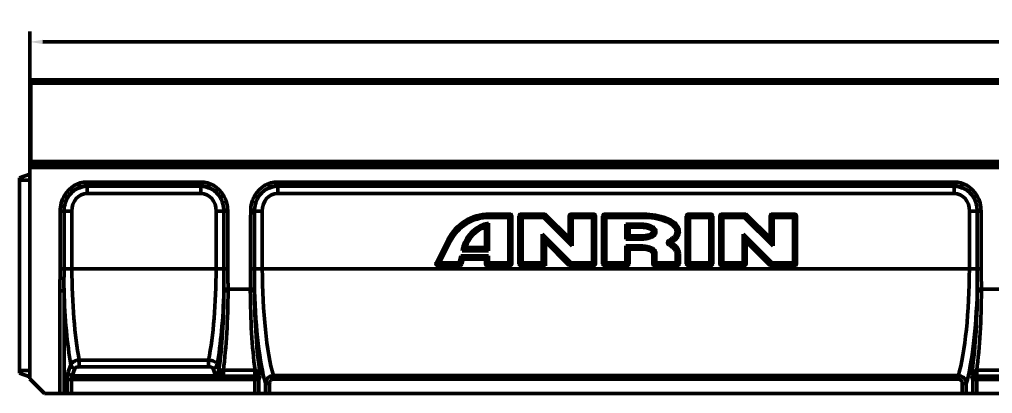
# Model space of a CAD drawing. Header units: millimetres. Extents: x 0 to 1485, y 0 to 1050.
# Drawn here: x 399.8 to 864.8, y 621.1 to 800 of the extents above; entities that cross this region are included whole.
import ezdxf

# ---------------------------------------------------------------- set-up
doc = ezdxf.new("R2010")
doc.units = ezdxf.units.MM
doc.header["$LTSCALE"] = 2.5
doc.layers.get('Defpoints').update_dxf_attribs({"lineweight": 50})
for name, color, linetype, lineweight in [('Bemaßung (ISO)', 7, 'Continuous', 50), ('Sichtbare Kanten(DIN)', 7, 'Continuous', 50), ('Sichtbare tangentiale Kanten(DIN)', 7, 'Continuous', 50)]:
    doc.layers.add(name, color=color, linetype=linetype, lineweight=lineweight)
doc.styles.add('TXT 3_5', font='isocpeur.ttf')
doc.dimstyles.new('Anrin Standard (DIN)', dxfattribs={"dimscale": 2.5, "dimtxt": 3.5, "dimasz": 2.5, "dimexe": 2, "dimexo": 0, "dimgap": 0.8, "dimtad": 1, "dimrnd": 1e-08, "dimtxsty": 'TXT 3_5', "dimcen": 0.09, "dimdle": 10, "dimclrd": 256, "dimclre": 256, "dimclrt": 256, "dimadec": 0, "dimazin": 2, "dimtfac": 0.714286, "dimtmove": 0, "dimatfit": 3, "dimfxl": 1, "dimtolj": 1, "dimlwd": -1, "dimlwe": -1, "dimarcsym": 0})

# ---------------------------------------------------------------- blocks, each defined once
blk = doc.blocks.new('*D16')
at = {"layer": 'Bemaßung (ISO)', "transparency": 16777216}
for p, q in [((404.79, 729.24), (404.79, 794.24)), ((1404.79, 729.24), (1404.79, 794.24)), ((411.04, 789.24), (1398.54, 789.24))]:
    blk.add_line(p, q, dxfattribs=at)
for points in [[(411.04, 790.28), (411.04, 788.2), (404.79, 789.24)], [(1398.54, 790.28), (1398.54, 788.2), (1404.79, 789.24)]]:
    blk.add_solid(points, dxfattribs=at)
at = {"layer": 'Defpoints', "color": 0, "transparency": 16777216}
for p in [(1404.79, 789.24), (404.79, 729.24), (1404.79, 729.24)]:
    blk.add_point(p, dxfattribs=at)
at = {"layer": 'Bemaßung (ISO)', "transparency": 16777216, "insert": (894.29, 799.99), "char_height": 8.75, "attachment_point": 1, "style": 'TXT 3_5'}
blk.add_mtext('\\A1;1000', dxfattribs=at)

msp = doc.modelspace()

# ---------------------------------------------------------------- linework, layer by layer
at = {"layer": 'Sichtbare Kanten(DIN)'}
for p, q in [((405.294, 769.566), (405.294, 771.066)), ((405.294, 771.066), (1404.294, 771.066)), ((405.294, 769.566), (405.294, 732.071)), ((404.794, 749.066), (404.794, 736.334)), ((404.794, 749.066), (405.294, 749.066)), ((404.794, 736.334), (404.794, 736.066)), ((404.794, 736.334), (405.294, 736.334)), ((404.794, 736.066), (404.794, 732.066)), ((404.794, 736.066), (405.294, 736.066)), ((404.794, 732.066), (404.794, 730.652)), ((404.794, 730.652), (404.794, 729.238)), ((405.294, 731.066), (405.294, 732.071)), ((405.294, 731.066), (1404.294, 731.066)), ((399.794, 724.247), (404.794, 726.066)), ((404.794, 628.066), (404.794, 729.238)), ((404.794, 729.238), (1404.794, 729.238)), ((399.794, 723.066), (399.794, 724.247)), ((399.794, 723.066), (399.794, 632.066)), ((624.21, 706.857), (634.16, 706.857)), ((639.428, 706.857), (650.531, 706.857)), ((663.428, 706.857), (674.16, 706.857)), ((679.428, 706.857), (697.994, 706.857)), ((719.428, 706.857), (730.16, 706.857)), ((735.428, 706.857), (746.531, 706.857)), ((759.428, 706.857), (770.16, 706.857)), ((635.126, 705.891), (635.126, 683.161)), ((638.462, 683.161), (638.462, 705.891)), ((651.214, 706.574), (662.462, 695.327)), ((662.462, 695.327), (662.462, 705.891)), ((675.126, 705.891), (675.126, 683.161)), ((678.462, 683.161), (678.462, 705.891)), ((718.462, 683.161), (718.462, 705.891)), ((731.126, 705.891), (731.126, 683.161)), ((734.462, 683.161), (734.462, 705.891)), ((747.214, 706.574), (758.462, 695.327)), ((758.462, 695.327), (758.462, 705.891)), ((771.126, 705.891), (771.126, 683.161)), ((622.462, 690.858), (622.462, 700.707)), ((691.126, 700.594), (690.59, 701.103)), ((696.794, 700.594), (691.126, 700.594)), ((691.126, 700.594), (691.126, 696.458)), ((598.956, 683.593), (604.497, 694.674)), ((650.59, 694.991), (651.126, 693.725)), ((662.373, 682.478), (651.126, 693.725)), ((651.126, 693.725), (651.126, 682.195)), ((662.997, 694.009), (662.462, 695.327)), ((690.59, 695.897), (691.126, 696.458)), ((691.126, 696.458), (696.794, 696.458)), ((746.59, 694.991), (747.126, 693.725)), ((758.373, 682.478), (747.126, 693.725)), ((747.126, 693.725), (747.126, 683.161)), ((758.997, 694.009), (758.462, 695.327)), ((612.794, 690.51), (612.533, 690.297)), ((612.794, 690.51), (613.138, 690.792)), ((613.219, 690.858), (622.462, 690.858)), ((622.462, 690.858), (622.997, 690.297)), ((690.59, 690.704), (691.126, 690.194)), ((696.794, 690.194), (691.126, 690.194)), ((691.126, 690.194), (691.126, 683.161)), ((611.853, 685.395), (611.236, 682.927)), ((611.435, 685.904), (611.853, 685.395)), ((622.462, 685.395), (611.853, 685.395)), ((622.997, 685.904), (622.462, 685.395)), ((622.462, 683.161), (622.462, 685.395)), ((702.462, 683.161), (702.462, 688.127)), ((715.126, 688.127), (715.126, 683.161)), ((610.299, 682.195), (599.82, 682.195)), ((634.16, 682.195), (623.428, 682.195)), ((651.126, 682.195), (639.428, 682.195)), ((650.59, 682.705), (651.126, 682.195)), ((674.16, 682.195), (663.056, 682.195)), ((690.16, 682.195), (679.428, 682.195)), ((714.16, 682.195), (703.428, 682.195)), ((730.16, 682.195), (719.428, 682.195)), ((746.16, 682.195), (735.428, 682.195)), ((770.16, 682.195), (759.056, 682.195)), ((399.794, 630.886), (399.794, 632.066)), ((399.794, 630.886), (404.794, 629.066)), ((404.794, 628.066), (411.794, 621.066)), ((411.794, 621.066), (419.116, 621.066)), ((421.085, 621.066), (419.116, 621.066)), ((421.085, 621.066), (422.618, 621.066)), ((422.618, 621.066), (424.588, 621.066)), ((512.231, 621.066), (424.588, 621.066)), ((514.201, 621.066), (512.231, 621.066)), ((514.201, 621.066), (517.321, 621.066)), ((517.321, 621.066), (519.291, 621.066)), ((519.291, 621.066), (850.297, 621.066)), ((850.297, 621.066), (852.266, 621.066)), ((855.386, 621.066), (852.266, 621.066)), ((857.356, 621.066), (855.386, 621.066)), ((952.231, 621.066), (857.356, 621.066))]:
    msp.add_line(p, q, dxfattribs=at)
for centre, major_axis, ratio, start_param, end_param in [((624.21, 684.819), (22.04, 0), 0.9999171, 1.5707963, 2.677945), ((634.09, 705.822), (0.757, 0.756), 0.9351131, 5.5319234, 7.0356823), ((639.497, 705.822), (-0.757, 0.756), 0.9351131, 5.5306883, 7.0344472), ((650.502, 705.822), (0.399, 0.962), 0.9604787, 5.9052865, 6.6625378), ((663.497, 705.822), (-0.757, 0.756), 0.9351131, 5.5306883, 7.0344472), ((674.09, 705.822), (0.757, 0.756), 0.9351131, 5.5319234, 7.0356823), ((679.497, 705.822), (-0.757, 0.756), 0.9351131, 5.5306883, 7.0344472), ((719.497, 705.822), (-0.757, 0.756), 0.9351131, 5.5306883, 7.0344472), ((730.09, 705.822), (0.757, 0.756), 0.9351131, 5.5319234, 7.0356823), ((735.497, 705.822), (-0.757, 0.756), 0.9351131, 5.5306883, 7.0344472), ((746.502, 705.822), (0.399, 0.962), 0.9604787, 5.9052865, 6.6625378), ((759.497, 705.822), (-0.757, 0.756), 0.9351131, 5.5306883, 7.0344472), ((770.09, 705.822), (0.757, 0.756), 0.9351131, 5.5319234, 7.0356823), ((626.794, 687.382), (-14.013, 0), 0.9999171, 5.0266799, 6.032462), ((689.624, 702.072), (1, -1), 0.006439, 4.7188279, 6.0278248), ((649.624, 697.326), (1, -2.414), 0.0018861, 4.7169421, 6.025939), ((663.963, 691.681), (-1, 2.414), 0.0018861, 0.2663525, 1.5753495), ((689.624, 694.934), (-1, -1), 0.006439, 1.5643574, 2.8733544), ((745.624, 697.326), (1, -2.414), 0.0018861, 4.7169421, 6.025939), ((759.963, 691.681), (-1, 2.414), 0.0018861, 0.2663525, 1.5753495), ((611.296, 689.335), (1.281, 1), 0.0062467, 4.7075118, 6.0165088), ((623.963, 689.335), (-1, 1), 0.006439, 0.2682383, 1.5772352), ((689.624, 691.673), (1, -1), 0.006439, 4.7188279, 6.0278248), ((599.932, 683.23), (-0.955, -0.59), 0.8909215, 5.3191785, 7.2478328), ((610.681, 686.874), (0.781, -1), 0.0062467, 4.7203896, 6.0293866), ((623.963, 686.874), (-1, -1), 0.006439, 0.2553605, 1.5643574), ((649.624, 683.674), (-1, 1), 0.006439, 1.5772352, 2.8862322), ((610.245, 683.23), (0.651, -0.832), 0.9468066, 5.6458776, 6.919022), ((623.497, 683.23), (-0.757, -0.756), 0.9351131, 5.5319234, 7.0356823), ((634.09, 683.23), (0.757, -0.756), 0.9351131, 5.5306883, 7.0344472), ((639.497, 683.23), (-0.757, -0.756), 0.9351131, 5.5319234, 7.0356823), ((663.085, 683.23), (-0.399, -0.962), 0.9604787, 5.9052865, 6.6625378), ((674.09, 683.23), (0.757, -0.756), 0.9351131, 5.5306883, 7.0344472), ((679.497, 683.23), (-0.757, -0.756), 0.9351131, 5.5319234, 7.0356823), ((690.09, 683.23), (0.757, -0.756), 0.9351131, 5.5306883, 7.0344472), ((703.497, 683.23), (-0.757, -0.756), 0.9351131, 5.5319234, 7.0356823), ((714.09, 683.23), (0.757, -0.756), 0.9351131, 5.5306883, 7.0344472), ((719.497, 683.23), (-0.757, -0.756), 0.9351131, 5.5319234, 7.0356823), ((730.09, 683.23), (0.757, -0.756), 0.9351131, 5.5306883, 7.0344472), ((735.497, 683.23), (-0.757, -0.756), 0.9351131, 5.5319234, 7.0356823), ((746.09, 683.23), (0.757, -0.756), 0.9351131, 5.5306883, 7.0344472), ((759.085, 683.23), (-0.399, -0.962), 0.9604787, 5.9052865, 6.6625378), ((770.09, 683.23), (0.757, -0.756), 0.9351131, 5.5306883, 7.0344472)]:
    msp.add_ellipse(centre, major_axis=major_axis, ratio=ratio, start_param=start_param, end_param=end_param, dxfattribs=at)
for points, knots in [([(697.994, 706.857), (701.924, 706.857), (705.743, 706.206), (710.462, 704.356), (711.86, 703.556), (713.581, 702.071), (714.175, 701.399), (714.866, 700.089), (715.052, 699.513), (715.159, 698.36), (715.1, 697.818), (714.761, 696.698), (714.464, 696.15), (713.694, 695.117), (713.211, 694.64), (712.254, 693.864), (711.783, 693.542), (711.296, 693.251)], [0, 0, 0, 0, 1.1790507, 1.1790507, 1.8232236, 1.8232236, 2.2259057, 2.2259057, 2.5073562, 2.5073562, 2.761721, 2.761721, 3.0483943, 3.0483943, 3.3563445, 3.3563445, 3.6162675, 3.6162675, 3.6162675, 3.6162675]), ([(622.997, 701.399), (623.021, 701.429), (623.057, 701.474), (623.156, 701.601), (623.23, 701.695), (623.411, 701.922), (623.513, 702.05), (623.728, 702.314), (623.843, 702.455), (623.96, 702.595), (623.961, 702.597), (623.963, 702.599)], [-0.18801527, -0.18801527, -0.18801527, -0.18801527, -0.153272, -0.153272, -0.10523419, -0.10523419, -0.05410648, -0.05410648, 0, 0, 0.00069751, 0.00069751, 0.00069751, 0.00069751]), ([(696.794, 696.458), (698.222, 696.458), (699.621, 696.669), (701.255, 697.255), (701.635, 697.473), (702.093, 697.815), (702.234, 697.966), (702.383, 698.197), (702.43, 698.299), (702.467, 698.493), (702.465, 698.577), (702.426, 698.76), (702.384, 698.852), (702.262, 699.044), (702.156, 699.173), (701.736, 699.518), (701.405, 699.71), (699.907, 700.334), (698.376, 700.594), (696.794, 700.594)], [0, 0, 0, 0, 0.4284672, 0.4284672, 0.6556347, 0.6556347, 0.8472602, 0.8472602, 0.9756749, 0.9756749, 1.0763992, 1.0763992, 1.1931614, 1.1931614, 1.340001, 1.340001, 1.5409162, 1.5409162, 2.0707729, 2.0707729, 2.0707729, 2.0707729]), ([(710.62, 693.233), (710.807, 693.238), (710.99, 693.243), (711.212, 693.249), (711.254, 693.25), (711.296, 693.251)], [-0.22673286, -0.22673286, -0.22673286, -0.22673286, -0.11255893, -0.11255893, -0.08564016, -0.08564016, -0.08564016, -0.08564016]), ([(711.296, 693.251), (712.422, 692.592), (713.328, 691.855), (714.328, 690.627), (714.627, 690.15), (715.022, 689.149), (715.126, 688.645), (715.126, 688.127)], [0.06054578, 0.06054578, 0.06054578, 0.06054578, 0.46569408, 0.46569408, 0.68632974, 0.68632974, 0.89154004, 0.89154004, 0.89154004, 0.89154004]), ([(702.462, 688.127), (702.462, 688.213), (702.444, 688.297), (702.367, 688.492), (702.296, 688.597), (702.084, 688.843), (701.9, 688.997), (701.264, 689.391), (700.736, 689.611), (699.131, 690.051), (697.981, 690.194), (696.794, 690.194)], [0, 0, 0, 0, 0.02603798, 0.02603798, 0.06299001, 0.06299001, 0.12361048, 0.12361048, 0.22314866, 0.22314866, 0.37409542, 0.37409542, 0.37409542, 0.37409542])]:
    msp.add_open_spline(points, degree=3, knots=knots, dxfattribs=at)
for points in [[(622.525, 700.79), (622.493, 700.749), (622.462, 700.707)], [(622.794, 701.141), (622.657, 700.966), (622.525, 700.79)], [(622.794, 701.141), (622.894, 701.27), (622.997, 701.399)], [(613.138, 690.792), (613.179, 690.825), (613.219, 690.858)]]:
    msp.add_open_spline(points, degree=2, dxfattribs=at)
at = {"layer": 'Sichtbare tangentiale Kanten(DIN)'}
for p, q in [((1404.294, 769.566), (405.294, 769.566)), ((404.794, 732.066), (405.294, 732.066)), ((404.794, 730.652), (1404.794, 730.652)), ((405.294, 732.071), (1404.294, 732.071)), ((404.794, 723.066), (399.794, 723.066)), ((486.49, 722.221), (432.097, 722.221)), ((432.097, 722.221), (432.097, 720.489)), ((486.49, 722.221), (486.49, 720.489)), ((846.49, 722.221), (523.097, 722.221)), ((523.097, 720.489), (523.097, 722.221)), ((846.49, 720.489), (846.49, 722.221)), ((432.097, 720.489), (486.49, 720.489)), ((432.188, 720.191), (432.097, 720.489)), ((486.399, 720.191), (432.188, 720.191)), ((432.188, 720.191), (432.188, 716.779)), ((432.188, 716.779), (486.399, 716.779)), ((486.49, 720.489), (486.399, 720.191)), ((486.399, 720.191), (486.399, 716.779)), ((523.097, 720.489), (846.49, 720.489)), ((523.188, 720.191), (523.097, 720.489)), ((523.188, 720.191), (523.188, 716.779)), ((846.399, 720.191), (523.188, 720.191)), ((523.188, 716.779), (846.399, 716.779)), ((846.49, 720.489), (846.399, 720.191)), ((846.399, 720.191), (846.399, 716.779)), ((422.873, 714.89), (421.296, 715.815)), ((497.291, 715.815), (495.715, 714.89)), ((513.873, 714.89), (512.296, 715.815)), ((857.291, 715.815), (855.715, 714.89)), ((419.279, 708.246), (421.116, 708.24)), ((424.852, 680.772), (424.789, 708.28)), ((493.798, 708.28), (493.736, 680.772)), ((499.308, 708.246), (497.471, 708.24)), ((512.116, 708.24), (510.279, 708.246)), ((515.852, 680.772), (515.789, 708.28)), ((624.21, 706.296), (624.21, 706.857)), ((634.16, 706.857), (633.624, 706.296)), ((639.963, 706.296), (639.428, 706.857)), ((650.531, 706.857), (650.309, 706.296)), ((663.963, 706.296), (663.428, 706.857)), ((674.16, 706.857), (673.624, 706.296)), ((679.963, 706.296), (679.428, 706.857)), ((697.994, 706.509), (697.994, 706.857)), ((719.963, 706.296), (719.428, 706.857)), ((730.16, 706.857), (729.624, 706.296)), ((735.963, 706.296), (735.428, 706.857)), ((746.531, 706.857), (746.309, 706.296)), ((759.963, 706.296), (759.428, 706.857)), ((770.16, 706.857), (769.624, 706.296)), ((853.798, 708.28), (853.736, 680.772)), ((859.308, 708.246), (857.471, 708.24)), ((623.963, 689.322), (623.963, 702.599)), ((624.21, 706.296), (624.21, 705.321)), ((633.624, 706.296), (624.21, 706.296)), ((624.21, 705.321), (633.624, 705.321)), ((633.624, 705.321), (633.624, 706.296)), ((633.624, 705.321), (633.624, 683.661)), ((634.59, 705.33), (635.126, 705.891)), ((634.59, 683.67), (634.59, 705.33)), ((638.462, 705.891), (638.997, 705.33)), ((638.997, 705.33), (638.997, 683.67)), ((639.963, 706.296), (639.963, 705.321)), ((650.309, 706.296), (639.963, 706.296)), ((639.963, 683.661), (639.963, 705.321)), ((639.963, 705.321), (650.309, 705.321)), ((650.309, 705.321), (650.309, 706.296)), ((650.309, 705.321), (663.963, 691.668)), ((650.992, 706.013), (651.214, 706.574)), ((662.997, 694.009), (650.992, 706.013)), ((662.462, 705.891), (662.997, 705.33)), ((662.997, 705.33), (662.997, 694.009)), ((663.963, 706.296), (663.963, 705.321)), ((673.624, 706.296), (663.963, 706.296)), ((663.963, 691.668), (663.963, 705.321)), ((663.963, 705.321), (673.624, 705.321)), ((673.624, 705.321), (673.624, 706.296)), ((673.624, 705.321), (673.624, 683.661)), ((674.59, 705.33), (675.126, 705.891)), ((674.59, 683.67), (674.59, 705.33)), ((678.462, 705.891), (678.997, 705.33)), ((678.997, 705.33), (678.997, 683.67)), ((679.963, 706.296), (679.963, 705.321)), ((697.994, 706.296), (679.963, 706.296)), ((679.963, 705.321), (697.994, 705.321)), ((679.963, 683.661), (679.963, 705.321)), ((697.994, 706.509), (697.994, 706.296)), ((697.994, 706.296), (697.994, 705.321)), ((718.462, 705.891), (718.997, 705.33)), ((718.997, 705.33), (718.997, 683.67)), ((719.963, 706.296), (719.963, 705.321)), ((729.624, 706.296), (719.963, 706.296)), ((719.963, 683.661), (719.963, 705.321)), ((719.963, 705.321), (729.624, 705.321)), ((729.624, 705.321), (729.624, 706.296)), ((729.624, 705.321), (729.624, 683.661)), ((730.59, 705.33), (731.126, 705.891)), ((730.59, 683.67), (730.59, 705.33)), ((734.462, 705.891), (734.997, 705.33)), ((734.997, 705.33), (734.997, 683.67)), ((735.963, 706.296), (735.963, 705.321)), ((746.309, 706.296), (735.963, 706.296)), ((735.963, 683.661), (735.963, 705.321)), ((735.963, 705.321), (746.309, 705.321)), ((746.309, 705.321), (746.309, 706.296)), ((746.309, 705.321), (759.963, 691.668)), ((746.992, 706.013), (747.214, 706.574)), ((758.997, 694.009), (746.992, 706.013)), ((758.462, 705.891), (758.997, 705.33)), ((758.997, 705.33), (758.997, 694.009)), ((759.963, 706.296), (759.963, 705.321)), ((769.624, 706.296), (759.963, 706.296)), ((759.963, 691.668), (759.963, 705.321)), ((759.963, 705.321), (769.624, 705.321)), ((769.624, 705.321), (769.624, 706.296)), ((769.624, 705.321), (769.624, 683.661)), ((770.59, 705.33), (771.126, 705.891)), ((770.59, 683.67), (770.59, 705.33)), ((622.997, 701.399), (622.997, 690.297)), ((689.624, 702.059), (689.624, 694.921)), ((696.794, 702.059), (689.624, 702.059)), ((690.59, 695.897), (690.59, 701.103)), ((690.59, 701.103), (696.794, 701.103)), ((696.794, 702.059), (696.794, 701.103)), ((696.794, 700.91), (696.794, 701.103)), ((696.794, 700.91), (696.794, 700.594)), ((604.976, 694.409), (599.822, 684.102)), ((600.686, 683.661), (605.84, 693.968)), ((604.976, 694.409), (604.497, 694.674)), ((663.278, 683.661), (649.624, 697.313)), ((649.624, 697.313), (649.624, 683.661)), ((650.59, 694.991), (662.595, 682.987)), ((650.59, 682.705), (650.59, 694.991)), ((689.624, 694.921), (696.794, 694.921)), ((696.794, 695.897), (690.59, 695.897)), ((696.794, 696.11), (696.794, 696.458)), ((696.794, 696.11), (696.794, 695.897)), ((696.794, 694.921), (696.794, 695.897)), ((710.62, 693.233), (710.523, 693.402)), ((710.62, 693.233), (710.524, 693.044)), ((759.278, 683.661), (745.624, 697.313)), ((745.624, 697.313), (745.624, 683.661)), ((746.59, 694.991), (758.595, 682.987)), ((746.59, 683.67), (746.59, 694.991)), ((611.743, 691.109), (611.296, 689.322)), ((611.296, 689.322), (623.963, 689.322)), ((612.533, 690.297), (612.68, 690.884)), ((622.997, 690.297), (612.533, 690.297)), ((612.877, 690.845), (612.68, 690.884)), ((612.877, 690.845), (612.794, 690.51)), ((612.877, 690.845), (613.138, 690.792)), ((689.624, 691.66), (689.624, 683.661)), ((696.794, 691.66), (689.624, 691.66)), ((690.59, 690.704), (696.794, 690.704)), ((690.59, 683.67), (690.59, 690.704)), ((696.794, 690.704), (696.794, 691.66)), ((696.794, 690.51), (696.794, 690.704)), ((696.794, 690.51), (696.794, 690.194)), ((599.822, 684.102), (598.956, 683.593)), ((609.881, 683.661), (600.686, 683.661)), ((600.686, 683.661), (600.686, 682.705)), ((610.681, 686.861), (609.881, 683.661)), ((609.881, 682.705), (609.881, 683.661)), ((623.963, 686.861), (610.681, 686.861)), ((610.818, 683.436), (611.435, 685.904)), ((611.435, 685.904), (622.997, 685.904)), ((622.997, 683.67), (622.462, 683.161)), ((622.997, 685.904), (622.997, 683.67)), ((623.963, 683.661), (623.963, 686.861)), ((633.624, 683.661), (623.963, 683.661)), ((623.963, 683.661), (623.963, 682.705)), ((633.624, 682.705), (633.624, 683.661)), ((635.126, 683.161), (634.59, 683.67)), ((638.997, 683.67), (638.462, 683.161)), ((639.963, 683.661), (639.963, 682.705)), ((649.624, 683.661), (639.963, 683.661)), ((663.278, 683.661), (663.278, 682.705)), ((673.624, 683.661), (663.278, 683.661)), ((673.624, 682.705), (673.624, 683.661)), ((675.126, 683.161), (674.59, 683.67)), ((678.997, 683.67), (678.462, 683.161)), ((689.624, 683.661), (679.963, 683.661)), ((679.963, 683.661), (679.963, 682.705)), ((689.624, 682.705), (689.624, 683.661)), ((691.126, 683.161), (690.59, 683.67)), ((702.794, 688.111), (702.462, 688.127)), ((702.997, 683.67), (702.462, 683.161)), ((702.794, 688.111), (702.997, 688.101)), ((702.997, 688.101), (702.997, 683.67)), ((703.963, 683.661), (703.963, 688.091)), ((713.624, 683.661), (703.963, 683.661)), ((703.963, 683.661), (703.963, 682.705)), ((713.624, 688.091), (713.624, 683.661)), ((713.624, 682.705), (713.624, 683.661)), ((714.794, 688.111), (714.59, 688.101)), ((714.59, 683.67), (714.59, 688.101)), ((715.126, 683.161), (714.59, 683.67)), ((714.794, 688.111), (715.126, 688.127)), ((718.997, 683.67), (718.462, 683.161)), ((719.963, 683.661), (719.963, 682.705)), ((729.624, 683.661), (719.963, 683.661)), ((729.624, 682.705), (729.624, 683.661)), ((731.126, 683.161), (730.59, 683.67)), ((734.997, 683.67), (734.462, 683.161)), ((735.963, 683.661), (735.963, 682.705)), ((745.624, 683.661), (735.963, 683.661)), ((745.624, 682.705), (745.624, 683.661)), ((747.126, 683.161), (746.59, 683.67)), ((759.278, 683.661), (759.278, 682.705)), ((769.624, 683.661), (759.278, 683.661)), ((769.624, 682.705), (769.624, 683.661)), ((771.126, 683.161), (770.59, 683.67)), ((419.202, 680.734), (421.085, 680.73)), ((424.852, 680.772), (493.736, 680.772)), ((497.502, 680.73), (499.385, 680.734)), ((510.202, 680.734), (512.085, 680.73)), ((515.852, 680.772), (853.736, 680.772)), ((599.82, 682.195), (600.686, 682.705)), ((600.686, 682.705), (609.881, 682.705)), ((609.881, 682.705), (610.299, 682.195)), ((611.236, 682.927), (610.818, 683.436)), ((623.428, 682.195), (623.963, 682.705)), ((623.963, 682.705), (633.624, 682.705)), ((633.624, 682.705), (634.16, 682.195)), ((639.428, 682.195), (639.963, 682.705)), ((639.963, 682.705), (650.59, 682.705)), ((662.595, 682.987), (662.373, 682.478)), ((663.056, 682.195), (663.278, 682.705)), ((663.278, 682.705), (673.624, 682.705)), ((673.624, 682.705), (674.16, 682.195)), ((679.428, 682.195), (679.963, 682.705)), ((679.963, 682.705), (689.624, 682.705)), ((689.624, 682.705), (690.16, 682.195)), ((703.428, 682.195), (703.963, 682.705)), ((703.963, 682.705), (713.624, 682.705)), ((713.624, 682.705), (714.16, 682.195)), ((719.428, 682.195), (719.963, 682.705)), ((719.963, 682.705), (729.624, 682.705)), ((729.624, 682.705), (730.16, 682.195)), ((735.428, 682.195), (735.963, 682.705)), ((735.963, 682.705), (745.624, 682.705)), ((745.624, 682.705), (746.16, 682.195)), ((758.595, 682.987), (758.373, 682.478)), ((759.056, 682.195), (759.278, 682.705)), ((759.278, 682.705), (769.624, 682.705)), ((769.624, 682.705), (770.16, 682.195)), ((857.502, 680.73), (859.385, 680.734)), ((419.116, 670.217), (419.116, 621.066)), ((419.116, 670.217), (421.085, 670.217)), ((421.085, 621.066), (421.085, 670.217)), ((497.509, 671.059), (499.47, 671.066)), ((510.117, 671.066), (499.47, 671.066)), ((510.117, 671.066), (512.078, 671.059)), ((857.509, 671.059), (859.47, 671.066)), ((870.117, 671.066), (859.47, 671.066)), ((428.382, 633.84), (428.382, 637.088)), ((490.206, 637.088), (428.382, 637.088)), ((490.206, 633.84), (490.206, 637.088)), ((424.327, 634.861), (423.025, 631.417)), ((424.995, 629.605), (426.297, 633.048)), ((428.382, 633.84), (490.206, 633.84)), ((492.29, 633.048), (493.166, 630.731)), ((495.136, 632.544), (494.26, 634.861)), ((404.794, 632.066), (399.794, 632.066)), ((424.588, 627.792), (422.618, 627.792)), ((422.618, 627.792), (422.618, 621.066)), ((424.588, 627.792), (512.231, 627.792)), ((424.588, 621.066), (424.588, 627.792)), ((494.729, 629.605), (424.995, 629.605)), ((497.224, 629.382), (497.224, 632.188)), ((512.231, 632.188), (497.224, 632.188)), ((497.224, 629.382), (512.231, 629.382)), ((512.231, 629.382), (512.231, 632.188)), ((512.231, 627.792), (512.231, 629.382)), ((514.201, 627.792), (512.231, 627.792)), ((512.231, 627.792), (512.231, 621.066)), ((514.201, 627.792), (514.888, 629.61)), ((514.201, 621.066), (514.201, 627.792)), ((521.129, 629.647), (521.129, 627.972)), ((848.459, 629.647), (521.129, 629.647)), ((521.129, 627.972), (848.459, 627.972)), ((848.459, 629.647), (848.459, 627.972)), ((854.699, 629.61), (855.386, 627.792)), ((855.386, 627.792), (855.386, 621.066)), ((857.356, 627.792), (855.386, 627.792)), ((857.356, 629.382), (857.356, 632.188)), ((872.364, 632.188), (857.356, 632.188)), ((857.356, 629.382), (857.356, 627.792)), ((857.356, 629.382), (872.364, 629.382)), ((857.356, 627.792), (952.231, 627.792)), ((857.356, 621.066), (857.356, 627.792)), ((517.321, 625.818), (519.291, 625.818)), ((517.321, 625.818), (517.321, 621.066)), ((519.291, 621.066), (519.291, 625.818)), ((852.266, 625.818), (850.297, 625.818)), ((850.297, 625.818), (850.297, 621.066)), ((852.266, 621.066), (852.266, 625.818))]:
    msp.add_line(p, q, dxfattribs=at)
for centre, major_axis, ratio, start_param, end_param in [((433.331, 706.055), (-4.777, 15.64), 0.8561015, 6.0274505, 6.9500511), ((485.256, 706.055), (4.777, 15.64), 0.8561015, 5.6163195, 6.5389201), ((524.331, 706.055), (-4.777, 15.64), 0.8561015, 6.0274505, 6.9500511), ((845.256, 706.055), (4.777, 15.64), 0.8561015, 5.6163195, 6.5389201), ((433.331, 706.055), (-4.276, 14.003), 0.8196162, 6.0274505, 6.9500511), ((432.915, 707.42), (-3.621, 12.318), 0.9346303, 6.0387235, 6.9613241), ((432.915, 707.472), (-2.696, 9.02), 0.8497244, 6.0344445, 7.5183073), ((485.673, 707.42), (3.621, 12.318), 0.9346303, 5.6050465, 6.5276471), ((485.673, 707.472), (2.696, 9.02), 0.8497244, 5.0480633, 6.5319261), ((485.256, 706.055), (4.276, 14.003), 0.8196162, 5.6163195, 6.5389201), ((524.331, 706.055), (-4.276, 14.003), 0.8196162, 6.0274505, 6.9500511), ((523.915, 707.42), (-3.621, 12.318), 0.9346303, 6.0387235, 6.9613241), ((523.915, 707.472), (-2.696, 9.02), 0.8497244, 6.0344445, 7.5183073), ((845.673, 707.42), (3.621, 12.318), 0.9346303, 5.6050465, 6.5276471), ((845.673, 707.472), (2.696, 9.02), 0.8497244, 5.0480633, 6.5319261), ((845.256, 706.055), (4.276, 14.003), 0.8196162, 5.6163195, 6.5389201), ((425.208, 523.846), (-1.058, 465.93), 0.0128774, 1.1638623, 1.2273354), ((425.208, 523.846), (-1.058, 465.904), 0.0085854, 1.1638623, 1.2273354), ((424.789, 708.228), (4, 0.009), 0.0128774, 1.5707671, 2.7346587), ((493.798, 708.228), (-4, 0.009), 0.0128774, 3.5485266, 4.7124182), ((493.379, 523.846), (1.058, 465.904), 0.0085854, 5.0558499, 5.119323), ((493.379, 523.846), (1.058, 465.93), 0.0128774, 5.0558499, 5.119323), ((516.208, 523.846), (-1.058, 465.93), 0.0128774, 1.1638623, 1.2273354), ((516.208, 523.846), (-1.058, 465.904), 0.0085854, 1.1638623, 1.2273354), ((515.789, 708.228), (4, 0.009), 0.0128774, 1.5707671, 2.7346587), ((853.798, 708.228), (-4, 0.009), 0.0128774, 3.5485266, 4.7124182), ((853.379, 523.846), (1.058, 465.904), 0.0085854, 5.0558499, 5.119323), ((853.379, 523.846), (1.058, 465.93), 0.0128774, 5.0558499, 5.119323), ((624.21, 684.793), (-21.505, 0), 0.9999171, 4.712389, 5.8195377), ((624.21, 684.783), (20.539, 0), 0.9999171, 1.5707963, 2.677945), ((626.794, 687.347), (-15.514, 0), 0.9999171, 4.8958817, 6.0382066), ((633.624, 705.333), (-0.723, 0.69), 0.931809, 3.9354187, 5.4391775), ((633.624, 705.333), (1, 0), 0.0128775, 4.712389, 6.0213859), ((639.963, 705.333), (-0.723, -0.69), 0.931809, 3.9856004, 5.4893593), ((639.963, 705.333), (-1, 0), 0.0128775, 0.2617994, 1.5707963), ((650.309, 705.333), (-0.93, 0.368), 0.9570288, 4.316769, 5.0740203), ((650.309, 705.333), (0.707, 0.707), 0.0091057, 4.7032827, 6.0122797), ((663.963, 705.333), (-0.723, -0.69), 0.931809, 3.9856004, 5.4893593), ((663.963, 705.333), (-1, 0), 0.0128775, 0.2617994, 1.5707963), ((673.624, 705.333), (-0.723, 0.69), 0.931809, 3.9354187, 5.4391775), ((673.624, 705.333), (1, 0), 0.0128775, 4.712389, 6.0213859), ((679.963, 705.333), (-0.723, -0.69), 0.931809, 3.9856004, 5.4893593), ((679.963, 705.333), (-1, 0), 0.0128775, 0.2617994, 1.5707963), ((697.994, 698.51), (-16.8, 0), 0.476151, 2.4211982, 4.712389), ((719.963, 705.333), (-0.723, -0.69), 0.931809, 3.9856004, 5.4893593), ((719.963, 705.333), (-1, 0), 0.0128775, 0.2617994, 1.5707963), ((729.624, 705.333), (-0.723, 0.69), 0.931809, 3.9354187, 5.4391775), ((729.624, 705.333), (1, 0), 0.0128775, 4.712389, 6.0213859), ((735.963, 705.333), (-0.723, -0.69), 0.931809, 3.9856004, 5.4893593), ((735.963, 705.333), (-1, 0), 0.0128775, 0.2617994, 1.5707963), ((746.309, 705.333), (-0.93, 0.368), 0.9570288, 4.316769, 5.0740203), ((746.309, 705.333), (0.707, 0.707), 0.0091057, 4.7032827, 6.0122797), ((759.963, 705.333), (-0.723, -0.69), 0.931809, 3.9856004, 5.4893593), ((759.963, 705.333), (-1, 0), 0.0128775, 0.2617994, 1.5707963), ((769.624, 705.333), (-0.723, 0.69), 0.931809, 3.9354187, 5.4391775), ((769.624, 705.333), (1, 0), 0.0128775, 4.712389, 6.0213859), ((626.794, 687.356), (-14.548, 0), 0.9999171, 4.9764214, 6.0382066), ((605.84, 693.981), (-0.894, 0.447), 0.011518, 0.2675588, 1.5765557), ((710.62, 693.213), (-1.169, 0), 0.9999171, 5.2094579, 7.3641721), ((710.062, 694.254), (0.477, -0.879), 0.0061406, 4.7237085, 6.0327055), ((710.07, 692.195), (0.47, 0.882), 0.0060583, 4.7010252, 6.0100221), ((710.62, 693.223), (-0.179, 0.096), 0.9999538, 5.6992675, 7.8539816), ((696.794, 688.111), (-18, 0), 0.4444076, 3.1415927, 3.836506), ((611.743, 691.122), (0.97, -0.243), 0.012493, 4.7155125, 6.0245094), ((696.794, 688.111), (-6, 0), 0.3999668, 3.1415927, 4.712389), ((600.686, 683.674), (0.507, -0.862), 0.8939549, 3.7725071, 5.7011614), ((600.686, 683.674), (-0.894, 0.447), 0.011518, 0.2675588, 1.5765557), ((609.881, 683.674), (0.97, -0.243), 0.012493, 4.7155125, 6.0245094), ((623.963, 683.674), (-1, 0), 0.0128775, 0.2617994, 1.5707963), ((623.963, 683.674), (0.689, -0.724), 0.9382622, 3.9868355, 5.4905943), ((633.624, 683.674), (0.689, 0.724), 0.9382622, 3.9341836, 5.4379424), ((633.624, 683.674), (1, 0), 0.0128775, 4.712389, 6.0213859), ((639.963, 683.674), (-1, 0), 0.0128775, 0.2617994, 1.5707963), ((639.963, 683.674), (0.689, -0.724), 0.9382622, 3.9868355, 5.4905943), ((663.278, 683.674), (-0.707, -0.707), 0.0091057, 0.2526931, 1.5616901), ((673.624, 683.674), (0.689, 0.724), 0.9382622, 3.9341836, 5.4379424), ((673.624, 683.674), (1, 0), 0.0128775, 4.712389, 6.0213859), ((679.963, 683.674), (-1, 0), 0.0128775, 0.2617994, 1.5707963), ((679.963, 683.674), (0.689, -0.724), 0.9382622, 3.9868355, 5.4905943), ((689.624, 683.674), (0.689, 0.724), 0.9382622, 3.9341836, 5.4379424), ((689.624, 683.674), (1, 0), 0.0128775, 4.712389, 6.0213859), ((703.963, 688.104), (-1, 0), 0.0128775, 0.2617994, 1.5707963), ((703.963, 683.674), (-1, 0), 0.0128775, 0.2617994, 1.5707963), ((703.963, 683.674), (0.689, -0.724), 0.9382622, 3.9868355, 5.4905943), ((713.624, 688.104), (1, 0), 0.0128775, 4.712389, 6.0213859), ((713.624, 683.674), (0.689, 0.724), 0.9382622, 3.9341836, 5.4379424), ((713.624, 683.674), (1, 0), 0.0128775, 4.712389, 6.0213859), ((719.963, 683.674), (-1, 0), 0.0128775, 0.2617994, 1.5707963), ((719.963, 683.674), (0.689, -0.724), 0.9382622, 3.9868355, 5.4905943), ((729.624, 683.674), (0.689, 0.724), 0.9382622, 3.9341836, 5.4379424), ((729.624, 683.674), (1, 0), 0.0128775, 4.712389, 6.0213859), ((735.963, 683.674), (-1, 0), 0.0128775, 0.2617994, 1.5707963), ((735.963, 683.674), (0.689, -0.724), 0.9382622, 3.9868355, 5.4905943), ((745.624, 683.674), (0.689, 0.724), 0.9382622, 3.9341836, 5.4379424), ((745.624, 683.674), (1, 0), 0.0128775, 4.712389, 6.0213859), ((759.278, 683.674), (-0.707, -0.707), 0.0091057, 0.2526931, 1.5616901), ((769.624, 683.674), (0.689, 0.724), 0.9382622, 3.9341836, 5.4379424), ((769.624, 683.674), (1, 0), 0.0128775, 4.712389, 6.0213859), ((424.852, 680.721), (-4, -0.009), 0.0128774, 4.7123597, 5.9397244), ((436.488, 681.571), (0, 62), 0.1877029, 1.5836742, 2.3709549), ((482.099, 681.571), (0, -62), 0.1877029, 0.7706377, 1.5579185), ((493.736, 680.721), (4, -0.009), 0.0128774, 0.3434609, 1.5708256), ((515.852, 680.721), (-4, -0.009), 0.0128774, 4.7123597, 5.9397244), ((527.488, 681.571), (0, 62), 0.1877029, 1.5836742, 2.5634469), ((609.881, 683.674), (0.773, 0.634), 0.949976, 4.0504398, 5.3235843), ((663.278, 683.674), (0.917, -0.399), 0.9636567, 4.3522114, 5.1094627), ((759.278, 683.674), (0.917, -0.399), 0.9636567, 4.3522114, 5.1094627), ((842.099, 681.571), (0, -62), 0.1877029, 0.5781458, 1.5579185), ((853.736, 680.721), (4, -0.009), 0.0128774, 0.3434609, 1.5708256), ((432.549, 681.571), (0, -66), 0.176327, 4.8852751, 5.4986655), ((486.038, 681.571), (0, 66), 0.176327, 3.9261124, 4.5389466), ((486.57, 671.066), (0, -62), 0.176327, 0.9003585, 1.5565122), ((488.54, 671.066), (0, 64), 0.1708168, 4.0595022, 4.6981048), ((499.471, 670.181), (-2, 0.005), 0.0142836, 0.1745509, 1.5708323), ((510.117, 670.181), (2, 0.005), 0.0142836, 4.712353, 6.1086344), ((521.048, 671.066), (0, -64), 0.1708168, 4.7266732, 5.3653091), ((523.549, 681.571), (0, -66), 0.176327, 4.8858314, 5.7184712), ((523.017, 671.066), (0, 62), 0.176327, 1.5850805, 2.3031892), ((846.038, 681.571), (0, 66), 0.176327, 3.7063067, 4.5389466), ((846.57, 671.066), (0, -62), 0.176327, 0.8384034, 1.5565122), ((848.54, 671.066), (0, 64), 0.1708168, 4.0594688, 4.6981048), ((859.471, 670.181), (-2, 0.005), 0.0142836, 0.1745509, 1.5708323), ((426.297, 634.861), (-1.871, 0.707), 0.8949521, 0.3997675, 1.8971109), ((492.29, 634.861), (1.871, 0.707), 0.8949521, 4.3860744, 5.8834178), ((493.166, 632.544), (1.871, 0.707), 0.8949521, 4.3860744, 5.8834178), ((423.324, 627.792), (0, -4), 0.176327, 3.577925, 4.712389), ((424.995, 631.417), (-1.871, 0.707), 0.8949521, 0.3997675, 1.8971109), ((425.293, 627.792), (0, 2), 0.352654, 0.4363323, 1.5707963), ((494.729, 631.417), (0.631, 1.898), 0.5600923, 3.6769442, 5.3564654), ((512.364, 630.971), (-0.053, -1.999), 0.0201542, 4.0597345, 5.6317976), ((514.223, 630.788), (-0.43, -1.953), 0.5967294, 4.2953345, 5.7071768), ((512.231, 627.792), (-1.871, 0.707), 0.8949521, 3.5413601, 4.5102171), ((857.356, 627.792), (-1.871, -0.707), 0.8949521, 4.9145609, 5.8834178), ((855.364, 630.788), (-0.43, 1.953), 0.5967294, 3.7176011, 5.1294435), ((857.223, 630.971), (-0.053, 1.999), 0.0201542, 3.7929804, 5.3650434)]:
    msp.add_ellipse(centre, major_axis=major_axis, ratio=ratio, start_param=start_param, end_param=end_param, dxfattribs=at)
for points, knots in [([(421.296, 715.815), (420.631, 714.681), (420.123, 713.441), (419.452, 710.894), (419.284, 709.565), (419.279, 708.246)], [0, 0, 0, 0, 0.39458653, 0.39458653, 0.79015841, 0.79015841, 0.79015841, 0.79015841]), ([(421.116, 708.24), (421.118, 709.408), (421.266, 710.582), (421.852, 712.821), (422.295, 713.904), (422.873, 714.89)], [-0.79015841, -0.79015841, -0.79015841, -0.79015841, -0.39458653, -0.39458653, 0, 0, 0, 0]), ([(495.715, 714.89), (496.105, 714.225), (496.434, 713.514), (497.118, 711.594), (497.366, 710.352), (497.462, 708.811), (497.471, 708.526), (497.471, 708.24)], [-0.78920561, -0.78920561, -0.78920561, -0.78920561, -0.52282279, -0.52282279, -0.09661027, -0.09661027, 0, 0, 0, 0]), ([(499.308, 708.246), (499.307, 708.568), (499.296, 708.891), (499.185, 710.633), (498.903, 712.043), (498.119, 714.235), (497.741, 715.05), (497.291, 715.815)], [0, 0, 0, 0, 0.09661027, 0.09661027, 0.52282279, 0.52282279, 0.78920561, 0.78920561, 0.78920561, 0.78920561]), ([(512.296, 715.815), (511.847, 715.05), (511.468, 714.235), (510.684, 712.043), (510.402, 710.633), (510.291, 708.891), (510.28, 708.568), (510.279, 708.246)], [0, 0, 0, 0, 0.26638282, 0.26638282, 0.69259534, 0.69259534, 0.78920561, 0.78920561, 0.78920561, 0.78920561]), ([(512.116, 708.24), (512.117, 708.526), (512.126, 708.811), (512.222, 710.352), (512.469, 711.594), (513.153, 713.514), (513.483, 714.225), (513.873, 714.89)], [-0.78920561, -0.78920561, -0.78920561, -0.78920561, -0.69259534, -0.69259534, -0.26638282, -0.26638282, 0, 0, 0, 0]), ([(855.715, 714.89), (856.292, 713.904), (856.737, 712.818), (857.324, 710.567), (857.469, 709.405), (857.471, 708.24)], [-0.78920561, -0.78920561, -0.78920561, -0.78920561, -0.3946028, -0.3946028, 0, 0, 0, 0]), ([(859.308, 708.246), (859.304, 709.562), (859.139, 710.876), (858.466, 713.438), (857.957, 714.681), (857.291, 715.815)], [0, 0, 0, 0, 0.3946028, 0.3946028, 0.78920561, 0.78920561, 0.78920561, 0.78920561]), ([(710.523, 693.402), (711.155, 693.745), (711.774, 694.138), (712.776, 694.951), (713.181, 695.337), (713.908, 696.248), (714.238, 696.791), (714.537, 697.781), (714.597, 698.178), (714.577, 699.214), (714.381, 699.835), (713.709, 701.11), (713.15, 701.71), (711.968, 702.73), (711.321, 703.156), (709.983, 703.899), (709.292, 704.214), (706.903, 705.151), (705.143, 705.586), (701.581, 706.162), (699.776, 706.296), (697.994, 706.296)], [-2.394284, -2.394284, -2.394284, -2.394284, -2.1926699, -2.1926699, -2.0464789, -2.0464789, -1.8968046, -1.8968046, -1.8109654, -1.8109654, -1.6704698, -1.6704698, -1.4650732, -1.4650732, -1.2525317, -1.2525317, -1.0399903, -1.0399903, -0.5199951, -0.5199951, 0, 0, 0, 0]), ([(697.994, 705.321), (699.727, 705.321), (701.482, 705.19), (704.933, 704.632), (706.633, 704.21), (708.906, 703.318), (709.559, 703.02), (710.807, 702.327), (711.402, 701.933), (712.457, 701.023), (712.934, 700.499), (713.472, 699.479), (713.615, 699.013), (713.63, 698.255), (713.586, 697.964), (713.359, 697.212), (713.097, 696.77), (712.481, 695.998), (712.125, 695.657), (711.224, 694.926), (710.653, 694.562), (710.062, 694.241)], [0, 0, 0, 0, 0.5199951, 0.5199951, 1.0399903, 1.0399903, 1.2525317, 1.2525317, 1.4650732, 1.4650732, 1.6704698, 1.6704698, 1.8109654, 1.8109654, 1.8968046, 1.8968046, 2.0464789, 2.0464789, 2.1926699, 2.1926699, 2.394284, 2.394284, 2.394284, 2.394284]), ([(696.794, 694.921), (697.621, 694.921), (698.459, 694.984), (700.031, 695.244), (700.768, 695.427), (702.028, 695.931), (702.566, 696.216), (703.412, 696.955), (703.735, 697.394), (704.028, 698.413), (703.967, 698.993), (703.51, 699.913), (703.166, 700.274), (702.382, 700.858), (701.931, 701.089), (700.77, 701.553), (700.031, 701.737), (698.459, 701.997), (697.62, 702.059), (696.794, 702.059), (696.794, 702.059), (696.794, 702.059), (696.794, 702.059)], [0, 0, 0, 0, 0.2481833, 0.2481833, 0.4746272, 0.4746272, 0.6540522, 0.6540522, 0.8098125, 0.8098125, 0.9718335, 0.9718335, 1.116299, 1.116299, 1.2650471, 1.2650471, 1.491361, 1.491361, 1.7392993, 1.7392993, 1.7392993, 1.7393012, 1.7393012, 1.7393012, 1.7393012]), ([(696.794, 701.103), (697.57, 701.103), (698.361, 701.044), (699.819, 700.802), (700.499, 700.631), (701.514, 700.225), (701.895, 700.026), (702.502, 699.574), (702.731, 699.32), (703.006, 698.766), (703.035, 698.464), (702.868, 697.886), (702.674, 697.602), (702.049, 697.056), (701.599, 696.809), (700.497, 696.368), (699.819, 696.198), (698.361, 695.956), (697.571, 695.897), (696.794, 695.897)], [-1.7392993, -1.7392993, -1.7392993, -1.7392993, -1.491361, -1.491361, -1.2650471, -1.2650471, -1.116299, -1.116299, -0.9718335, -0.9718335, -0.8098125, -0.8098125, -0.6540522, -0.6540522, -0.4746272, -0.4746272, -0.2481833, -0.2481833, 0, 0, 0, 0]), ([(696.794, 696.11), (697.579, 696.11), (699.15, 696.235), (701.147, 696.769), (702.258, 697.434), (702.716, 698.039), (702.832, 698.51), (702.716, 698.981), (702.259, 699.585), (701.147, 700.251), (699.15, 700.785), (697.579, 700.91), (696.794, 700.91)], [-1.5707963, -1.5707963, -1.5707963, -1.5707963, -1.1780972, -0.7853982, -0.3926991, -0.1963495, 0, 0.1963495, 0.3926991, 0.7853982, 1.1780972, 1.5707963, 1.5707963, 1.5707963, 1.5707963]), ([(714.59, 688.101), (714.59, 688.635), (714.453, 689.163), (714.061, 690.019), (713.82, 690.378), (713.129, 691.226), (712.637, 691.659), (711.608, 692.425), (711.067, 692.754), (710.524, 693.044)], [-0.56348675, -0.56348675, -0.56348675, -0.56348675, -0.44942107, -0.44942107, -0.34570351, -0.34570351, -0.17285426, -0.17285426, 0, 0, 0, 0]), ([(703.963, 688.091), (703.963, 688.227), (703.95, 688.364), (703.882, 688.713), (703.808, 688.92), (703.581, 689.359), (703.413, 689.582), (702.992, 690.014), (702.727, 690.215), (702.15, 690.573), (701.831, 690.728), (701.033, 691.051), (700.548, 691.195), (699.5, 691.437), (698.932, 691.526), (697.839, 691.635), (697.315, 691.66), (696.794, 691.66)], [0, 0, 0, 0, 0.0407161, 0.0407161, 0.10586186, 0.10586186, 0.18833376, 0.18833376, 0.28630411, 0.28630411, 0.3921188, 0.3921188, 0.54303926, 0.54303926, 0.71445379, 0.71445379, 0.87091755, 0.87091755, 0.87091755, 0.87091755]), ([(696.794, 690.704), (697.284, 690.704), (697.777, 690.68), (698.8, 690.578), (699.328, 690.495), (700.29, 690.273), (700.729, 690.141), (701.427, 689.859), (701.698, 689.726), (702.166, 689.437), (702.368, 689.28), (702.665, 688.976), (702.773, 688.829), (702.911, 688.562), (702.952, 688.444), (702.99, 688.25), (702.997, 688.175), (702.997, 688.101)], [-0.87091755, -0.87091755, -0.87091755, -0.87091755, -0.71445379, -0.71445379, -0.54303926, -0.54303926, -0.3921188, -0.3921188, -0.28630411, -0.28630411, -0.18833376, -0.18833376, -0.10586186, -0.10586186, -0.0407161, -0.0407161, 0, 0, 0, 0]), ([(710.07, 692.182), (710.578, 691.911), (711.079, 691.604), (712.013, 690.91), (712.448, 690.523), (713.03, 689.809), (713.225, 689.515), (713.528, 688.854), (713.624, 688.471), (713.624, 688.091)], [0, 0, 0, 0, 0.17285426, 0.17285426, 0.34570351, 0.34570351, 0.44942107, 0.44942107, 0.56348675, 0.56348675, 0.56348675, 0.56348675]), ([(419.202, 680.734), (419.201, 680.101), (419.198, 679.468), (419.18, 677.067), (419.156, 675.299), (419.125, 672.427), (419.116, 671.322), (419.116, 670.217)], [0, 0, 0, 0, 0.1898934, 0.1898934, 0.7202585, 0.7202585, 1.0517367, 1.0517367, 1.0517367, 1.0517367]), ([(421.085, 670.217), (421.074, 671.311), (421.071, 672.409), (421.071, 675.274), (421.078, 677.046), (421.084, 679.457), (421.085, 680.093), (421.085, 680.73)], [-1.0517367, -1.0517367, -1.0517367, -1.0517367, -0.7202585, -0.7202585, -0.1898934, -0.1898934, 0, 0, 0, 0]), ([(497.502, 680.73), (497.502, 680.199), (497.503, 679.669), (497.508, 677.473), (497.515, 675.809), (497.517, 673.119), (497.516, 672.087), (497.509, 671.059)], [-0.96679635, -0.96679635, -0.96679635, -0.96679635, -0.80848269, -0.80848269, -0.31095488, -0.31095488, 0, 0, 0, 0]), ([(499.47, 671.066), (499.466, 672.103), (499.455, 673.139), (499.425, 675.834), (499.403, 677.492), (499.389, 679.679), (499.386, 680.206), (499.385, 680.734)], [0, 0, 0, 0, 0.31095488, 0.31095488, 0.80848269, 0.80848269, 0.96679635, 0.96679635, 0.96679635, 0.96679635]), ([(510.202, 680.734), (510.201, 680.122), (510.198, 679.511), (510.182, 677.293), (510.161, 675.686), (510.131, 673.075), (510.121, 672.071), (510.117, 671.066)], [0, 0, 0, 0, 0.1834418, 0.1834418, 0.66550613, 0.66550613, 0.96679634, 0.96679634, 0.96679634, 0.96679634]), ([(512.078, 671.059), (512.071, 672.055), (512.07, 673.055), (512.072, 675.661), (512.079, 677.272), (512.084, 679.5), (512.085, 680.115), (512.085, 680.73)], [-0.96679634, -0.96679634, -0.96679634, -0.96679634, -0.66550613, -0.66550613, -0.1834418, -0.1834418, 0, 0, 0, 0]), ([(857.502, 680.73), (857.502, 680.115), (857.503, 679.5), (857.508, 677.272), (857.515, 675.661), (857.517, 673.055), (857.516, 672.055), (857.509, 671.059)], [-0.96679634, -0.96679634, -0.96679634, -0.96679634, -0.78335454, -0.78335454, -0.30129021, -0.30129021, 0, 0, 0, 0]), ([(859.47, 671.066), (859.466, 672.071), (859.456, 673.075), (859.426, 675.686), (859.405, 677.293), (859.39, 679.511), (859.387, 680.122), (859.385, 680.734)], [0, 0, 0, 0, 0.30129021, 0.30129021, 0.78335454, 0.78335454, 0.96679634, 0.96679634, 0.96679634, 0.96679634]), ([(428.382, 637.088), (428.08, 637.074), (427.777, 637.04), (426.921, 636.887), (426.395, 636.718), (425.406, 636.243), (424.973, 635.915), (424.509, 635.334), (424.387, 635.097), (424.327, 634.861)], [0, 0, 0, 0, 0.04560485, 0.04560485, 0.13315466, 0.13315466, 0.23766348, 0.23766348, 0.3029815, 0.3029815, 0.3029815, 0.3029815]), ([(494.26, 634.861), (494.2, 635.102), (494.074, 635.343), (493.648, 635.869), (493.301, 636.149), (492.432, 636.625), (491.901, 636.821), (490.963, 637.022), (490.583, 637.071), (490.206, 637.088)], [0, 0, 0, 0, 0.06669092, 0.06669092, 0.1548492, 0.1548492, 0.24604596, 0.24604596, 0.30304394, 0.30304394, 0.30304394, 0.30304394]), ([(426.297, 633.048), (426.331, 633.139), (426.398, 633.229), (426.643, 633.446), (426.867, 633.566), (427.374, 633.732), (427.643, 633.788), (428.076, 633.832), (428.23, 633.84), (428.382, 633.84)], [-0.3029815, -0.3029815, -0.3029815, -0.3029815, -0.23766348, -0.23766348, -0.13315466, -0.13315466, -0.04560485, -0.04560485, 0, 0, 0, 0]), ([(490.206, 633.84), (490.396, 633.84), (490.588, 633.828), (491.064, 633.767), (491.336, 633.701), (491.782, 633.532), (491.962, 633.429), (492.187, 633.232), (492.255, 633.141), (492.29, 633.048)], [-0.30304394, -0.30304394, -0.30304394, -0.30304394, -0.24604596, -0.24604596, -0.1548492, -0.1548492, -0.06669092, -0.06669092, 0, 0, 0, 0]), ([(495.958, 632.275), (495.822, 632.291), (495.697, 632.312), (495.447, 632.37), (495.334, 632.41), (495.2, 632.483), (495.161, 632.513), (495.136, 632.544)], [0.2690867, 0.2690867, 0.2690867, 0.2690867, 0.36963755, 0.36963755, 0.50111245, 0.50111245, 0.58328426, 0.58328426, 0.58328426, 0.58328426]), ([(493.166, 630.731), (493.21, 630.617), (493.28, 630.503), (493.528, 630.218), (493.744, 630.055), (494.224, 629.795), (494.465, 629.693), (494.729, 629.605)], [-0.58328426, -0.58328426, -0.58328426, -0.58328426, -0.50111245, -0.50111245, -0.36963755, -0.36963755, -0.2690867, -0.2690867, -0.2690867, -0.2690867]), ([(494.729, 629.605), (494.917, 629.574), (495.119, 629.542), (495.671, 629.468), (496.033, 629.43), (496.677, 629.391), (496.951, 629.382), (497.224, 629.382)], [-0.26749671, -0.26749671, -0.26749671, -0.26749671, -0.19604293, -0.19604293, -0.0817169, -0.0817169, 0, 0, 0, 0]), ([(497.224, 632.188), (497.086, 632.177), (496.947, 632.175), (496.622, 632.187), (496.438, 632.209), (496.158, 632.248), (496.054, 632.263), (495.958, 632.275)], [0, 0, 0, 0, 0.0817169, 0.0817169, 0.19604293, 0.19604293, 0.26749671, 0.26749671, 0.26749671, 0.26749671]), ([(512.364, 632.186), (512.342, 632.186), (512.32, 632.187), (512.276, 632.187), (512.254, 632.188), (512.231, 632.188)], [0, 0, 0, 0, 0.006635948, 0.006635948, 0.013271896, 0.013271896, 0.013271896, 0.013271896]), ([(512.231, 629.382), (512.243, 629.382), (512.254, 629.382), (512.276, 629.382), (512.287, 629.382), (512.298, 629.382)], [-0.013271896, -0.013271896, -0.013271896, -0.013271896, -0.006635948, -0.006635948, 0, 0, 0, 0]), ([(512.298, 629.382), (512.465, 629.377), (512.632, 629.369), (512.947, 629.34), (513.096, 629.319), (513.227, 629.29)], [-0.2011594, -0.2011594, -0.2011594, -0.2011594, -0.1005797, -0.1005797, 0, 0, 0, 0]), ([(513.332, 631.814), (513.19, 631.916), (513.033, 631.999), (512.706, 632.123), (512.534, 632.164), (512.364, 632.186)], [0, 0, 0, 0, 0.1005797, 0.1005797, 0.2011594, 0.2011594, 0.2011594, 0.2011594]), ([(513.227, 629.29), (513.505, 629.313), (513.746, 629.341), (513.955, 629.373), (514.174, 629.405), (514.356, 629.442), (514.665, 629.522), (514.791, 629.565), (514.888, 629.61)], [-0.58129621, -0.58129621, -0.58129621, -0.58129621, -0.39205486, -0.39205486, -0.39205486, -0.19527994, -0.19527994, 0.00149497, 0.00149497, 0.00149497, 0.00149497]), ([(514.888, 629.61), (514.802, 629.871), (514.687, 630.136), (514.402, 630.658), (514.232, 630.914), (514.026, 631.16), (513.828, 631.397), (513.6, 631.621), (513.332, 631.814)], [-0.00149497, -0.00149497, -0.00149497, -0.00149497, 0.19527994, 0.19527994, 0.39205486, 0.39205486, 0.39205486, 0.58129621, 0.58129621, 0.58129621, 0.58129621]), ([(521.129, 629.647), (520.912, 629.638), (520.693, 629.611), (520.13, 629.493), (519.797, 629.374), (519.138, 629.035), (518.822, 628.807), (518.267, 628.274), (518.028, 627.962), (517.574, 627.162), (517.411, 626.647), (517.335, 626.026), (517.326, 625.922), (517.321, 625.818)], [0, 0, 0, 0, 0.0328478, 0.0328478, 0.08540427, 0.08540427, 0.14420279, 0.14420279, 0.20576447, 0.20576447, 0.29561407, 0.29561407, 0.31379815, 0.31379815, 0.31379815, 0.31379815]), ([(519.291, 625.818), (519.291, 625.878), (519.293, 625.939), (519.317, 626.299), (519.388, 626.596), (519.599, 627.055), (519.712, 627.232), (519.981, 627.533), (520.135, 627.66), (520.461, 627.843), (520.627, 627.905), (520.909, 627.961), (521.019, 627.972), (521.129, 627.972)], [-0.31379815, -0.31379815, -0.31379815, -0.31379815, -0.29561407, -0.29561407, -0.20576447, -0.20576447, -0.14420279, -0.14420279, -0.08540427, -0.08540427, -0.0328478, -0.0328478, 0, 0, 0, 0]), ([(852.266, 625.818), (852.253, 626.102), (852.21, 626.391), (852.015, 627.13), (851.816, 627.569), (851.229, 628.399), (850.836, 628.776), (850.17, 629.186), (849.962, 629.29), (849.34, 629.535), (848.893, 629.629), (848.459, 629.647)], [0, 0, 0, 0, 0.04967524, 0.04967524, 0.12915563, 0.12915563, 0.21262269, 0.21262269, 0.24733443, 0.24733443, 0.31322541, 0.31322541, 0.31322541, 0.31322541]), ([(848.459, 627.972), (848.678, 627.972), (848.902, 627.928), (849.211, 627.798), (849.314, 627.742), (849.642, 627.516), (849.832, 627.304), (850.109, 626.831), (850.2, 626.578), (850.282, 626.151), (850.297, 625.983), (850.297, 625.818)], [-0.31322541, -0.31322541, -0.31322541, -0.31322541, -0.24733443, -0.24733443, -0.21262269, -0.21262269, -0.12915563, -0.12915563, -0.04967524, -0.04967524, 0, 0, 0, 0]), ([(856.256, 631.814), (855.988, 631.621), (855.759, 631.397), (855.561, 631.16), (855.355, 630.914), (855.185, 630.658), (854.9, 630.136), (854.786, 629.871), (854.699, 629.61)], [0.20430848, 0.20430848, 0.20430848, 0.20430848, 0.39354983, 0.39354983, 0.39354983, 0.59032475, 0.59032475, 0.78709967, 0.78709967, 0.78709967, 0.78709967]), ([(854.699, 629.61), (854.797, 629.565), (854.922, 629.522), (855.232, 629.442), (855.414, 629.405), (855.632, 629.373), (855.842, 629.341), (856.082, 629.313), (856.36, 629.29)], [-0.78709967, -0.78709967, -0.78709967, -0.78709967, -0.59032475, -0.59032475, -0.39354983, -0.39354983, -0.39354983, -0.20430848, -0.20430848, -0.20430848, -0.20430848]), ([(857.223, 632.186), (857.16, 632.178), (857.096, 632.167), (856.863, 632.116), (856.695, 632.06), (856.439, 631.935), (856.344, 631.878), (856.256, 631.814)], [0, 0, 0, 0, 0.03742549, 0.03742549, 0.13818482, 0.13818482, 0.2011594, 0.2011594, 0.2011594, 0.2011594]), ([(856.36, 629.29), (856.442, 629.308), (856.531, 629.323), (856.775, 629.355), (856.936, 629.367), (857.165, 629.378), (857.227, 629.38), (857.29, 629.382)], [-0.2011594, -0.2011594, -0.2011594, -0.2011594, -0.13818482, -0.13818482, -0.03742549, -0.03742549, 0, 0, 0, 0])]:
    msp.add_open_spline(points, degree=3, knots=knots, dxfattribs=at)
for points in [[(497.509, 671.059), (497.507, 670.766), (497.505, 670.473), (497.501, 670.181)], [(499.471, 670.152), (499.472, 670.457), (499.471, 670.762), (499.47, 671.066)], [(510.117, 671.066), (510.116, 670.762), (510.116, 670.457), (510.117, 670.152)], [(512.086, 670.181), (512.083, 670.473), (512.08, 670.766), (512.078, 671.059)], [(857.509, 671.059), (857.507, 670.766), (857.505, 670.473), (857.501, 670.181)], [(859.471, 670.152), (859.472, 670.457), (859.471, 670.762), (859.47, 671.066)], [(857.356, 632.188), (857.312, 632.188), (857.267, 632.187), (857.223, 632.186)], [(857.29, 629.382), (857.312, 629.382), (857.334, 629.382), (857.356, 629.382)]]:
    msp.add_open_spline(points, degree=3, dxfattribs=at)

# ---------------------------------------------------------------- dimensions: what is measured, and where the dimension line sits
at = {"layer": 'Bemaßung (ISO)'}
dim = msp.add_linear_dim(base=(1404.794, 789.238), p1=(404.794, 729.238), p2=(1404.794, 729.238), dimstyle='Anrin Standard (DIN)', override={"dimgap": 0.8, "dimdec": 2, "dimtol": 0, "dimlim": 0, "dimtp": 0, "dimtm": 0, "dimtdec": 2, "dimtofl": 0, "dimatfit": 1}, dxfattribs=at)
dim.commit()
dim.dimension.update_dxf_attribs({"geometry": '*D16', "text_midpoint": (904.794, 789.238), "dimtype": 160})

doc.saveas('drawing.dxf')
